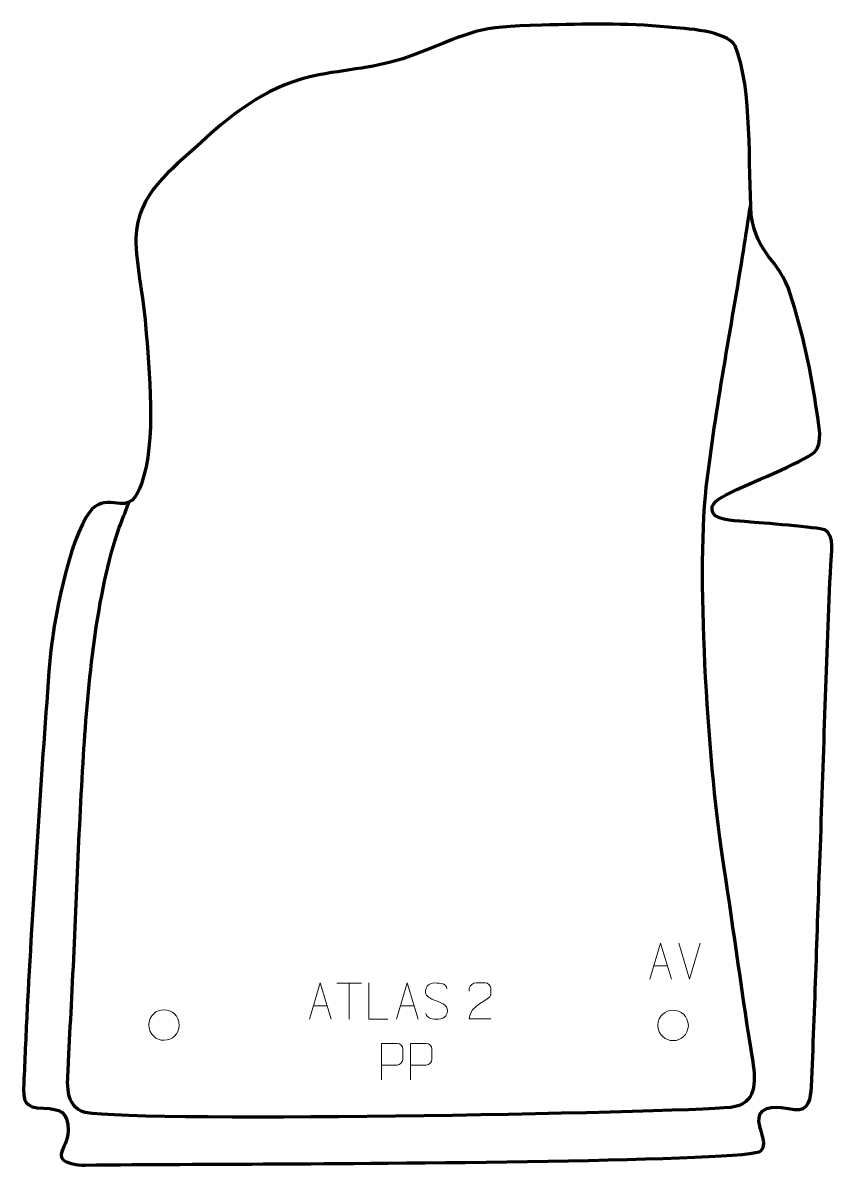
# Model space of a CAD drawing. Header units: millimetres. Extents: x -291 to 269, y -466 to 321.
import ezdxf

# ---------------------------------------------------------------- set-up
doc = ezdxf.new("R2010")
doc.units = ezdxf.units.MM
doc.header["$MEASUREMENT"] = 0
for name, color, linetype in [('layer 1', 7, 'Continuous'), ('layer 2', 7, 'Continuous'), ('layer 3', 7, 'Continuous')]:
    doc.layers.add(name, color=color, linetype=linetype)

msp = doc.modelspace()

# ---------------------------------------------------------------- linework, layer by layer
at = {"layer": 'layer 1', "color": 250, "lineweight": 9}
for points, knots in [([(141.0218, -337.9469), (141.0218, -337.9469), (148.3928, -312.9934), (148.3928, -312.9934), (148.3928, -312.9934), (148.3928, -312.9934), (155.9627, -337.9469), (155.9627, -337.9469)], [0, 0, 0, 0, 0.33333333, 0.33333333, 0.33333333, 0.33333333, 1, 1, 1, 1]), ([(-93.3476, -365.4929), (-93.3476, -365.4929), (-85.9766, -340.5394), (-85.9766, -340.5394), (-85.9766, -340.5394), (-85.9766, -340.5394), (-78.4067, -365.4929), (-78.4067, -365.4929)], [0, 0, 0, 0, 0.33333333, 0.33333333, 0.33333333, 0.33333333, 1, 1, 1, 1]), ([(-39.4026, -365.493), (-39.4026, -365.493), (-52.3517, -365.493), (-52.3517, -365.493), (-52.3517, -365.493), (-52.3517, -365.493), (-52.3517, -340.5394), (-52.3517, -340.5394)], [0, 0, 0, 0, 0.33333333, 0.33333333, 0.33333333, 0.33333333, 1, 1, 1, 1]), ([(-33.3476, -365.4929), (-33.3476, -365.4929), (-25.9766, -340.5394), (-25.9766, -340.5394), (-25.9766, -340.5394), (-25.9766, -340.5394), (-18.4067, -365.4929), (-18.4067, -365.4929)], [0, 0, 0, 0, 0.33333333, 0.33333333, 0.33333333, 0.33333333, 1, 1, 1, 1]), ([(-5.8717, -352.8423), (-10.12, -351.3719), (-15.0281, -349.5761), (-13.023, -344.0558), (-13.023, -344.0558), (-11.5195, -339.9159), (-6.3059, -340.3044), (-2.7023, -340.9055), (-2.7023, -340.9055), (0.1583, -341.3827), (1.023, -342.5959), (1.3336, -344.68)], [0, 0, 0, 0, 0.25, 0.25, 0.25, 0.25, 0.5, 0.5, 0.5, 0.5, 1, 1, 1, 1]), ([(31.4997, -365.3294), (26.5853, -365.3291), (21.6709, -365.3291), (16.7568, -365.3294), (16.7568, -365.3294), (16.7568, -355.3971), (31.4078, -352.7559), (31.4997, -348.4456), (31.4997, -348.4456), (31.4994, -347.0215), (31.4994, -345.5978), (31.4997, -344.1745), (31.4997, -344.1745), (31.4828, -342.0974), (29.36, -340.3726), (27.689, -340.3553), (27.689, -340.3553), (25.6158, -340.3557), (23.5429, -340.3557), (21.4705, -340.3553), (21.4705, -340.3553), (19.6484, -340.3388), (16.8237, -342.1309), (16.7568, -344.2245), (16.7568, -344.2245), (16.7568, -344.2245), (16.7568, -346.2793), (16.7568, -346.2793)], [0, 0, 0, 0, 0.125, 0.125, 0.125, 0.125, 0.25, 0.25, 0.25, 0.25, 0.375, 0.375, 0.375, 0.375, 0.5, 0.5, 0.5, 0.5, 0.625, 0.625, 0.625, 0.625, 0.75, 0.75, 0.75, 0.75, 1, 1, 1, 1]), ([(-5.8717, -352.8424), (-1.8531, -354.4891), (3.1764, -356.3774), (1.3424, -361.7377), (1.3424, -361.7377), (-0.1174, -366.0041), (-5.0282, -365.7474), (-8.7543, -365.1927), (-8.7543, -365.1927), (-11.5043, -364.7829), (-12.7252, -363.5694), (-13.1032, -361.4572)], [0, 0, 0, 0, 0.25, 0.25, 0.25, 0.25, 0.5, 0.5, 0.5, 0.5, 1, 1, 1, 1]), ([(-203.945, -369.4153), (-203.8743, -362.7749), (-198.6003, -358.9289), (-193.445, -359.0259), (-193.445, -359.0259), (-188.2897, -358.9289), (-183.0157, -362.9923), (-182.945, -369.6327), (-182.945, -369.6327), (-183.3152, -375.962), (-187.7571, -379.9927), (-193.445, -380.0221), (-193.445, -380.0221), (-198.6003, -380.1191), (-203.8743, -376.0557), (-203.945, -369.4153)], [0, 0, 0, 0, 0.2, 0.2, 0.2, 0.2, 0.4, 0.4, 0.4, 0.4, 0.6, 0.6, 0.6, 0.6, 1, 1, 1, 1]), ([(146.5813, -369.6625), (146.652, -363.0221), (151.926, -359.1761), (157.0813, -359.2731), (157.0813, -359.2731), (162.2366, -359.1761), (167.5106, -363.2395), (167.5813, -369.8799), (167.5813, -369.8799), (167.2111, -376.2092), (162.7692, -380.2399), (157.0813, -380.2693), (157.0813, -380.2693), (151.926, -380.3663), (146.652, -376.3029), (146.5813, -369.6625)], [0, 0, 0, 0, 0.2, 0.2, 0.2, 0.2, 0.4, 0.4, 0.4, 0.4, 0.6, 0.6, 0.6, 0.6, 1, 1, 1, 1]), ([(-43.734, -407.2038), (-43.734, -407.2038), (-43.734, -382.2502), (-43.734, -382.2502), (-43.734, -382.2502), (-40.139, -382.2502), (-36.5437, -382.2502), (-32.9483, -382.2502), (-32.9483, -382.2502), (-30.6231, -382.2881), (-29.0657, -383.7782), (-29.0699, -386.1443), (-29.0699, -386.1443), (-29.0703, -388.18), (-29.0703, -391.2393), (-29.0699, -393.2753), (-29.0699, -393.2753), (-29.0764, -395.1507), (-30.8886, -397.0926), (-32.8982, -397.1117), (-32.8982, -397.1117), (-32.8982, -397.1117), (-43.734, -397.1117), (-43.734, -397.1117)], [0, 0, 0, 0, 0.14285714, 0.14285714, 0.14285714, 0.14285714, 0.28571429, 0.28571429, 0.28571429, 0.28571429, 0.42857143, 0.42857143, 0.42857143, 0.42857143, 0.57142857, 0.57142857, 0.57142857, 0.57142857, 0.71428571, 0.71428571, 0.71428571, 0.71428571, 1, 1, 1, 1]), ([(-23.734, -407.2038), (-23.734, -407.2038), (-23.734, -382.2502), (-23.734, -382.2502), (-23.734, -382.2502), (-20.139, -382.2502), (-16.5437, -382.2502), (-12.9483, -382.2502), (-12.9483, -382.2502), (-10.6231, -382.2881), (-9.0657, -383.7782), (-9.0699, -386.1443), (-9.0699, -386.1443), (-9.0703, -388.18), (-9.0703, -391.2393), (-9.0699, -393.2753), (-9.0699, -393.2753), (-9.0764, -395.1507), (-10.8886, -397.0926), (-12.8982, -397.1117), (-12.8982, -397.1117), (-12.8982, -397.1117), (-23.734, -397.1117), (-23.734, -397.1117)], [0, 0, 0, 0, 0.14285714, 0.14285714, 0.14285714, 0.14285714, 0.28571429, 0.28571429, 0.28571429, 0.28571429, 0.42857143, 0.42857143, 0.42857143, 0.42857143, 0.57142857, 0.57142857, 0.57142857, 0.57142857, 0.71428571, 0.71428571, 0.71428571, 0.71428571, 1, 1, 1, 1])]:
    msp.add_open_spline(points, degree=3, knots=knots, dxfattribs=at)
for points in [[(168.3813, -337.9542), (168.3813, -337.9542), (161.0595, -313.0006), (161.0595, -313.0006)], [(175.7032, -313.0006), (175.7032, -313.0006), (168.3814, -337.9542), (168.3814, -337.9542)], [(143.7444, -328.6975), (143.7444, -328.6975), (153.2401, -328.6975), (153.2401, -328.6975)], [(-74.3707, -340.5629), (-74.3707, -340.5629), (-57.3835, -340.5629), (-57.3835, -340.5629)], [(-65.8769, -365.4929), (-65.8769, -365.4929), (-65.8769, -340.5394), (-65.8769, -340.5394)], [(-90.625, -356.2435), (-90.625, -356.2435), (-81.1293, -356.2435), (-81.1293, -356.2435)], [(-30.625, -356.2435), (-30.625, -356.2435), (-21.1293, -356.2435), (-21.1293, -356.2435)]]:
    msp.add_open_spline(points, degree=3, dxfattribs=at)
at = {"layer": 'layer 2', "color": 140, "lineweight": 158}
msp.add_open_spline([(210.1393, 194.7331), (208.5859, 184.8647), (207.0324, 174.9962), (205.479, 165.1278), (205.479, 165.1278), (196.9544, 110.9745), (185.9829, 55.1475), (179.7243, 1.0841), (179.7243, 1.0841), (172.4737, -64.7221), (181.7847, -195.8425), (191.7627, -259.8759), (191.7627, -259.8759), (198.7595, -304.7776), (204.5742, -350.012), (211.9194, -394.7734), (211.9194, -394.7734), (214.1023, -408.716), (214.5714, -424.3417), (196.7744, -426.2462), (196.7744, -426.2462), (160.1906, -430.161), (-233.4478, -437.5618), (-250.4742, -428.9583), (-250.4742, -428.9583), (-262.7338, -422.7635), (-259.5967, -406.3363), (-259.186, -394.7575), (-259.186, -394.7575), (-258.7279, -381.8397), (-257.8942, -368.9317), (-257.2176, -356.0234), (-257.2176, -356.0234), (-254.3135, -298.4889), (-252.479, -241.1863), (-248.8944, -183.6083), (-248.8944, -183.6083), (-245.8745, -135.1007), (-240.1544, -72.2838), (-224.2944, -26.6296), (-224.2944, -26.6296), (-222.3486, -21.4372), (-220.2816, -16.2849), (-218.3014, -11.1035), (-218.3014, -11.1035), (-218.3014, -11.1035), (-217.7758, -9.6841), (-217.7758, -9.6841)], degree=3, knots=[0, 0, 0, 0, 0.07692308, 0.07692308, 0.07692308, 0.07692308, 0.15384615, 0.15384615, 0.15384615, 0.15384615, 0.23076923, 0.23076923, 0.23076923, 0.23076923, 0.30769231, 0.30769231, 0.30769231, 0.30769231, 0.38461538, 0.38461538, 0.38461538, 0.38461538, 0.46153846, 0.46153846, 0.46153846, 0.46153846, 0.53846154, 0.53846154, 0.53846154, 0.53846154, 0.61538462, 0.61538462, 0.61538462, 0.61538462, 0.69230769, 0.69230769, 0.69230769, 0.69230769, 0.76923077, 0.76923077, 0.76923077, 0.76923077, 0.84615385, 0.84615385, 0.84615385, 0.84615385, 1, 1, 1, 1], dxfattribs=at)
at = {"layer": 'layer 3', "color": 242, "lineweight": 158}
msp.add_open_spline([(-20.2544, 299.4177), (20.3229, 315.3285), (21.0183, 318.3909), (66.6277, 319.4635), (66.6277, 319.4635), (97.1884, 320.21), (123.2511, 321.0787), (153.942, 318.1461), (153.942, 318.1461), (165.29, 317.1163), (193.775, 315.8617), (199.8241, 305.1399), (199.8241, 305.1399), (212.0382, 275.5592), (208.5579, 221.6382), (210.9591, 188.6554), (210.9591, 188.6554), (215.004, 160.2963), (229.7038, 159.1457), (237.8143, 134.3687), (237.8143, 134.3687), (246.2087, 107.6111), (252.4587, 79.9726), (256.2244, 52.1942), (256.2244, 52.1942), (257.2918, 44.3205), (260.599, 31.1885), (254.4542, 25.2374), (254.4542, 25.2374), (246.6204, 18.5195), (208.004, 3.1799), (195.0392, -3.3798), (195.0392, -3.3798), (190.5602, -5.646), (180.8948, -10.2835), (184.7159, -16.8467), (184.7159, -16.8467), (187.7585, -22.0729), (202.8768, -22.2495), (208.8417, -22.7817), (208.8417, -22.7817), (216.6929, -23.4807), (257.6101, -26.5022), (261.4924, -28.3815), (261.4924, -28.3815), (268.6737, -31.8576), (266.0303, -45.2864), (265.6761, -52.1639), (265.6761, -52.1639), (262.4324, -116.9107), (261.0162, -182.0663), (258.4791, -246.9113), (258.4791, -246.9113), (256.3426, -301.9073), (254.8889, -357.052), (252.2883, -412.0107), (252.2883, -412.0107), (251.9003, -420.2101), (250.913, -429.0741), (240.5955, -427.704), (240.5955, -427.704), (234.4904, -426.8933), (220.9545, -423.4919), (217.1095, -430.7972), (217.1095, -430.7972), (213.2063, -438.2134), (223.6013, -450.833), (217.5641, -456.2281), (217.5641, -456.2281), (217.5641, -456.2281), (216.4526, -456.801), (216.4526, -456.801), (216.4526, -456.801), (196.658, -463.8692), (-78.4176, -464.9427), (-116.9699, -465.2046), (-116.9699, -465.2046), (-160.6696, -465.5015), (-204.416, -465.545), (-248.1074, -466.025), (-248.1074, -466.025), (-252.4529, -466.0728), (-265.3262, -465.1876), (-264.2193, -458.6726), (-264.2193, -458.6726), (-263.3212, -453.3872), (-259.6459, -450.0443), (-259.4948, -442.1343), (-259.4948, -442.1343), (-259.7037, -429.5089), (-264.8697, -427.2038), (-276.4075, -426.8692), (-276.4075, -426.8692), (-289.582, -426.4872), (-290.6972, -422.3079), (-290.08, -409.5507), (-290.08, -409.5507), (-289.3069, -393.571), (-288.7046, -377.5865), (-287.9321, -361.6067), (-287.9321, -361.6067), (-287.6819, -356.6051), (-287.4183, -351.6048), (-287.1457, -346.6044), (-287.1457, -346.6044), (-283.0182, -270.6619), (-277.8046, -194.3798), (-272.2243, -118.5129), (-272.2243, -118.5129), (-270.0928, -93.7686), (-259.0822, -34.4176), (-244.3535, -15.5471), (-244.3535, -15.5471), (-240.1237, -10.1277), (-234.1754, -8.48), (-227.7417, -9.7324), (-227.7417, -9.7324), (-216.1741, -11.9842), (-212.8103, -6.7708), (-209.0634, 3.4611), (-209.0634, 3.4611), (-198.5886, 32.0658), (-203.7071, 82.178), (-206.2033, 113.0077), (-206.2033, 113.0077), (-207.828, 132.3116), (-212.6042, 153.9086), (-212.9367, 172.6955), (-212.9367, 172.6955), (-211.4342, 204.1381), (-189.2548, 218.8126), (-168.2234, 238.4149), (-168.2234, 238.4149), (-144.1702, 260.8335), (-119.9491, 278.8185), (-86.9597, 285.2142), (-86.9597, 285.2142), (-62.4848, 289.7624), (-44.4273, 290.2696), (-20.2544, 299.4177)], degree=3, knots=[0, 0, 0, 0, 0.02777778, 0.02777778, 0.02777778, 0.02777778, 0.05555556, 0.05555556, 0.05555556, 0.05555556, 0.08333333, 0.08333333, 0.08333333, 0.08333333, 0.11111111, 0.11111111, 0.11111111, 0.11111111, 0.13888889, 0.13888889, 0.13888889, 0.13888889, 0.16666667, 0.16666667, 0.16666667, 0.16666667, 0.19444444, 0.19444444, 0.19444444, 0.19444444, 0.22222222, 0.22222222, 0.22222222, 0.22222222, 0.25, 0.25, 0.25, 0.25, 0.27777778, 0.27777778, 0.27777778, 0.27777778, 0.30555556, 0.30555556, 0.30555556, 0.30555556, 0.33333333, 0.33333333, 0.33333333, 0.33333333, 0.36111111, 0.36111111, 0.36111111, 0.36111111, 0.38888889, 0.38888889, 0.38888889, 0.38888889, 0.41666667, 0.41666667, 0.41666667, 0.41666667, 0.44444444, 0.44444444, 0.44444444, 0.44444444, 0.47222222, 0.47222222, 0.47222222, 0.47222222, 0.5, 0.5, 0.5, 0.5, 0.52777778, 0.52777778, 0.52777778, 0.52777778, 0.55555556, 0.55555556, 0.55555556, 0.55555556, 0.58333333, 0.58333333, 0.58333333, 0.58333333, 0.61111111, 0.61111111, 0.61111111, 0.61111111, 0.63888889, 0.63888889, 0.63888889, 0.63888889, 0.66666667, 0.66666667, 0.66666667, 0.66666667, 0.69444444, 0.69444444, 0.69444444, 0.69444444, 0.72222222, 0.72222222, 0.72222222, 0.72222222, 0.75, 0.75, 0.75, 0.75, 0.77777778, 0.77777778, 0.77777778, 0.77777778, 0.80555556, 0.80555556, 0.80555556, 0.80555556, 0.83333333, 0.83333333, 0.83333333, 0.83333333, 0.86111111, 0.86111111, 0.86111111, 0.86111111, 0.88888889, 0.88888889, 0.88888889, 0.88888889, 0.91666667, 0.91666667, 0.91666667, 0.91666667, 0.94444444, 0.94444444, 0.94444444, 0.94444444, 1, 1, 1, 1], dxfattribs=at)

doc.saveas('drawing.dxf')
